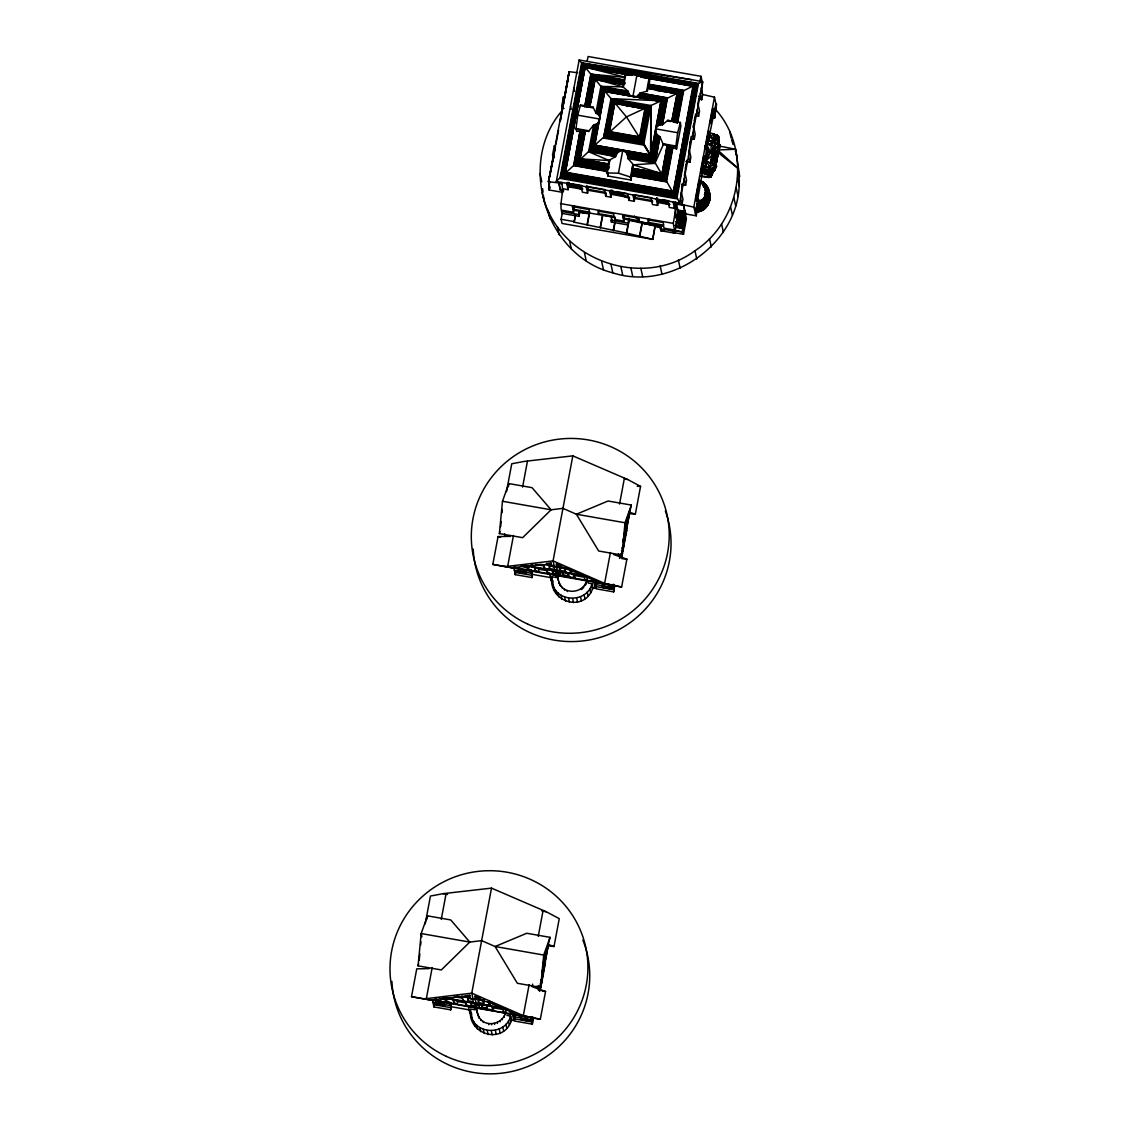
<?xml version="1.0" encoding="UTF-8"?>
<svg xmlns="http://www.w3.org/2000/svg" width="1130" height="1130" viewBox="0 0 1130 1130"><rect width="100%" height="100%" fill="white"/><g stroke="black" fill="none" stroke-linecap="round" stroke-linejoin="round"><path stroke-width="1.5" d="M561.751 111.121C516.791 163.13 545.974 256.072 612.841 272.853C675.613 293.405 750.306 234.503 737.876 168.271L717.663 149.979L718.92 149.739L719.754 144.527C715.714 144.174 708.129 135.727 715.897 136.518L714.739 142.366L713.652 141.999L713.892 133.947L710.53 133.043L709.103 140.614C710.134 141.321 721.858 142.945 717.479 145.346M700.162 182.523C706.942 185.56 704.329 193.371 706.504 198.781L705.897 201.719L707.013 202.341C707.069 194.883 709.089 184.317 699.272 181.266C713.454 183.131 711.886 206.705 697.832 208.414L698.411 206.79C704.357 205.222 707.973 199.84 709.075 194.078M609.197 164.387L580.382 159.33L594.408 146.024L604.748 91.036L610.991 98.635L651.078 105.5L643.86 143.863L650.117 155.29L650.866 155.135L651.078 105.5L661.078 100.81L650.795 155.361L661.347 173.526L662.152 173.342L632.405 168.455L661.347 173.526L632.814 164.655L630.469 177.128L631.119 180.08L607.926 176.012L607.276 173.06L609.621 160.587L579.747 158.864L609.282 164.133M708.538 140.374L715.205 142.352L715.248 136.264L713.892 133.947L707.987 138.114M706.702 144.103C712.38 141.857 721.392 155.177 719.754 144.527L718.864 144.64L718.073 140.275L718.595 136.334L713.892 133.947L714.132 141.999L713.411 138.722L709.908 136.236L714.739 142.366L714.753 136.278L713.666 135.911L714.782 137.351L713.652 141.999M669.2 203.584L669.567 204.558L669.2 203.584L657.688 201.564L657.886 202.51L669.567 204.558M710.643 176.012L713.948 169.952L711.038 176.986L712.55 168.907L708.496 174.966L705.007 166.364L705.572 170.955L704.386 173.639L703.806 170.517L705.007 166.364L714.824 169.994L716.533 166.11L710.798 162.805L706.363 161.604L710.389 167.932L708.99 175.122L700.911 172.862M603.491 138.058L643.846 145.134L650.47 155.163L651.078 105.5L644.877 108.89L614.706 103.141L609.112 132.422L594.733 145.177L604.748 91.036L660.951 101.446L677.209 93.324L671.898 121.277M718.977 146.886L718.92 149.739L719.754 144.527L717.988 144.245L718.864 144.64L718.143 135.77L719.386 148.411L717.988 148.51L718.821 148.92L715.686 165.771L716.533 166.11L714.089 170.983L712.536 171.223L714.824 169.994L715.53 164.74L712.79 168.61L704.414 166.054M706.504 200.872L708.609 199.276L708.439 188.442L703.821 182.552L699.357 180.588M718.172 141.674L718.793 144.372L718.595 136.334L718.115 144.513L718.864 144.64L718.002 141.829M709.612 192.792C710.911 201.536 706.956 211.155 696.998 211.946C707.14 210.943 713.595 198.753 708.27 189.925L707.804 191.027M708.002 189.826L709.414 194.289L708.383 195.801L708.143 202.651L706.193 205.928L702.479 209.078L703.072 209.954L697.846 211.635M709.358 195.349L710.276 198.018L708.143 201.776L705.586 204.897L702.027 205.787L702.634 209.968L708.143 202.651C713.284 198.965 702.987 180.136 705.756 185.701L705.614 186.86L705.756 185.701M542.231 192.481C555.226 258.601 641.077 290.693 694.964 250.761C740.927 221.155 752.552 151.378 716.039 109.949M712.55 168.907L709.824 175.517L710.106 172.452L712.55 168.907L710.516 175.899L708.99 175.122L709.725 172.283L708.185 173.865L706.589 173.526L708.821 167.593L714.315 164.104L712.79 168.61L714.824 169.994L713.002 171.026L711.038 176.986L710.276 175.433L713.991 170.206L711.194 175.842L710.276 175.433L711.745 174.514L713.129 169.811L710.276 175.433C713.666 178.893 701.772 176.944 700.657 176.082M564.082 99.299L563.517 96.7L561.822 105.641L563.079 105.867L563.517 96.7L564.802 96.954L560.226 121.235L569.167 71.67L577.727 72.744M706.843 158.85L710.855 152.253L711.18 145.318L706.872 144.343M565.268 172.184L673.127 191.139L672.195 191.125L662.067 173.554L667.194 145.473L676.573 148.991L680.882 126.122L680.373 122.464L667.872 120.274L662.42 124.766C654.849 123.509 653.211 134.371 659.906 136.645L663.31 144.569L655.344 162.353L659.906 136.645L655.132 162.056L628.054 157.296L626.119 152.352L621.613 150.248L617.305 152.889L615.61 156.576L608.886 160.46L606.542 172.932L607.276 173.06M631.119 180.08L632.489 168.201M656.855 197.764L657.053 200.363L669.2 204.544L668.904 203.216L656.756 199.021L656.926 198.117M627.955 158.581L655.231 163.37L633.549 164.782L627.955 158.581L628.054 157.296M714.739 142.366L715.248 136.264L716.505 134.88L718.313 143.835L717.465 135.332L718.214 139.287L716.9 139.032L715.205 142.352M718.595 143.524L718.256 147.635L719.386 148.411M713.228 147.875C714.005 151.703 707.338 176.958 712.055 155.29L711.321 163.356L713.694 164.118L716.18 160.757L718.765 148.651L715.629 165.517L716.533 166.11M715.897 136.518L716.505 134.88L716.9 139.032L717.465 135.332M506.946 1015.404L510.675 1016.054L511.579 1020.15C503.387 1045.702 466.69 1034.374 470.589 1009.019L474.911 1009.782L475.433 1007.014L479.219 1018.158L476.775 1011.407L476.592 1007.226L476.719 1009.302M631.317 75.202L585.086 67.094L565.424 172.254L556.327 181.478L679.582 203.103L702.676 81.671L701.264 93.31M587.543 579.874L588.25 583.122L591.993 583.772L592.897 587.883C584.704 613.42 547.994 602.092 551.892 576.738L556.228 577.501L556.737 574.732L558.319 580.156L557.81 575.989M551.892 576.738L553.093 586.23M667.901 201.055L669.313 207.454L674.497 208.358L675.429 201.649M558.036 577.02L558.135 575.975M701.038 200.335L702.239 202.962L701.01 203.711L701.038 200.335L699.809 201.084L702.027 205.208L701.843 206.931L705.897 201.719M421.886 936.869L421.165 933.549L469.783 942.081L441.336 969.935L418.072 965.867L421.165 933.549L427.479 915.851L450.743 919.933L469.783 942.081L481.634 940.64L495.081 946.516L543.714 955.048L545.437 962.873L541.538 983.623L540.239 983.397M419.159 960.486L419.852 953.777M420.628 945.146L420.953 941.869M502.483 501.268L551.101 509.8L522.639 537.668L499.375 533.586L502.483 501.268L508.783 483.569L532.046 487.652L551.101 509.8L562.952 508.373L576.399 514.235L625.017 522.766L626.755 530.591L621.839 556.666L620.554 556.44L620.766 557.486M500.618 526.806L501.169 521.495M501.946 512.879L502.257 509.588M540.62 987.366L543.714 955.048L550.028 937.349L526.764 933.267L495.081 946.516L517.356 983.284L540.62 987.366L541.214 985.346M621.924 555.084L625.017 522.766L631.331 505.082L608.067 501L576.399 514.235L598.66 551.002L621.924 555.084L622.517 553.079M622.898 551.115L625.653 530.224L631.331 505.082M544.519 962.082L545.479 952.336M545.211 960.768L546.03 952.505L546.426 954.313M625.413 534.462L626.303 524.927M626.627 521.679L626.952 518.43M626.529 528.501L627.334 520.224L627.743 522.032M674.497 208.358L674.878 204.587L673.099 201.973L674.497 208.358L675.641 202.595M715.686 165.771L717.38 154.457M680.062 219.997L680.147 214.686L680.062 219.997L676.927 219.446M702.549 168.045L703.806 170.517L705.572 170.955L705.798 174.062L707.168 173.512L709.329 167.579L710.389 167.932L708.185 173.865L706.292 174.232L708.821 167.593L709.908 167.946L708.185 173.865L706.589 173.526L709.908 167.946L707.677 173.879M607.926 176.012L608.237 173.144M609.338 163.116L609.621 160.587M632.405 168.455L632.814 164.655M697.832 208.414L702.027 205.208L703.27 200.293L706.504 198.781L703.679 198.202L699.47 201.903L699.964 203.739L701.462 204.389L706.504 198.781M706.688 141.01L710.177 144.894L714.852 141.984L712.663 154.626L705.233 161.491L711.787 163.342L717.818 147.79L715.629 165.517L716.18 160.757L714.923 146.476L711.18 145.318M427.112 918.916L427.479 915.851M508.429 486.649L508.783 483.569M550.028 937.349L545.267 957.548L541.581 983.397L540.536 988.948L539.236 988.708L539.617 990.53L540.055 988.242M717.282 154.372L717.084 157.423L717.494 153.977M679.582 203.103L677.054 197.369L698.481 83.436L702.436 81.6L579.182 59.989L556.327 181.478M634.128 96.742L629.777 95.316L628.026 91.191L622.757 86.756L625.074 74.453L636.981 74.707L649.722 78.775L647.405 91.078L640.173 93.055L667.477 97.844L662.42 124.766L665.711 98.988L640.173 93.055L636.628 96.516L662.18 101.008L657.434 126.193M713.637 152.734L714.923 146.476L711.321 163.356L710.233 163.003L711.787 163.342L713.637 152.734L713.44 147.832M709.612 196.295L707.832 195.674L707.507 197.058L709.033 198.357L709.004 200.349L708.227 200.165L709.612 196.295L709.033 192.044L706.561 186.86M599.536 120.387L597.276 123.679L593.631 125.02L588.546 131.461L575.905 129.23L577.769 115.189L580.467 104.935L593.123 107.152L595.877 113.099L598.9 115.119L599.974 118.057L599.832 119.06L577.769 115.189M676.573 148.991L675.938 146.053L663.437 143.849L663.31 144.569L675.797 146.759L677.661 132.719L680.373 122.464M565.565 170.644L566.073 172.509L573.588 165.587L580.071 131.278L585.001 130.967L579.69 159.641L573.87 164.274M676.249 223.203L680.952 224.037L682.238 212.313M675.556 226.961L681.828 228.062L682.901 217.963M681.828 228.062L683.127 216.353M683.961 220.152L682.661 231.862L674.836 230.492M682.661 231.862L684.272 221.565M608.915 168.836L575.636 163.003L580.071 131.278L576.681 131.476L576.032 128.523L588.688 130.741L588.546 131.461M718.807 148.991L716.943 158.115M715.982 160.644L716.702 161.986L718.821 148.92L718.101 148.779M712.493 152.253L713.157 147.705M707.832 195.674L708.75 197.383L708.227 200.165L708.383 195.801L709.414 194.289M710.05 167.565L710.798 162.805L711.787 163.342M715.629 165.517L716.674 158.949M716.702 161.986L718.821 148.92L717.084 157.423M701.843 206.931L702.027 205.787L700.275 208.683L696.786 210.929L702.733 208.923L703.213 204.982L701.603 205.137L703.213 204.982L701.843 206.931L704.668 203.089M580.382 210.364L578.941 216.353L562.076 213.401C558.672 203.146 564.633 192.651 561.525 182.396M562.924 188.781L568.122 189.699L569.026 184.317M580.99 185.814L582.388 192.199L587.572 193.103L588.25 189.077M629.354 197.51L611.189 194.318L611.74 191.394L610.934 197.199L605.736 196.295L606.189 193.597M652.702 201.606L634.537 198.414L635.088 195.49L634.283 201.295L629.099 200.391L629.551 197.708M651.035 198.103L652.448 204.488L657.632 205.392L658.31 201.366M660.88 225.605L660.697 230.704L674.949 233.204L673.311 223.373L676.701 203.202L675.401 202.976L674.765 205.476M712.055 155.29L710.798 162.805M549.872 181.549L548.643 188.074L549.943 188.3L548.474 181.662L569.167 71.67L564.802 96.954L567.811 80.936M563.079 105.867L569.167 71.67M662.42 124.766L667.166 98.056L640.173 93.055M580.071 131.278L574.195 164.048L606.965 169.797M708.383 201.013L707.874 199.459M713.694 164.118L715.657 153.242L717.211 156.208L718.256 154.217M708.369 175.334L709.795 172.989L707.663 175.348M544.095 966.743L548.022 945.867M551.285 168.766L555.254 147.677M540.634 985.205L541.214 982.125M621.952 552.923L623.506 545.719M555.861 144.471L558.559 130.176M562.556 192.34L549.067 189.981L549.674 186.704M560.226 176.831L581.639 62.969L579.182 59.989M563.785 190.73L560.325 190.123L558.983 182.834M624.791 77.108L585.086 67.094L564.915 173.017L673.607 192.086L677.054 197.369M562.359 193.343L563.206 188.865M411.504 996.688L431.844 1000.276L411.504 996.688L416.744 968.848L429.047 968.636M425.205 923.916L430.445 896.062L443.144 893.646L491.508 888.124L546.284 911.755L559.251 918.662L554.011 946.516L549.025 946.022M492.821 564.421L513.161 567.995L492.821 564.421L498.062 536.566L510.365 536.355M506.508 491.635L511.749 463.78L524.461 461.379L572.825 455.856L627.602 479.473L640.555 486.38L635.328 514.235L630.328 513.74M575.905 129.23L576.032 128.523M580.467 104.935L580.34 105.655L586.654 106.757M652.829 239.376L626.458 233.034L628.873 220.209L655.118 226L652.829 239.376L562.02 223.443L561.102 219.291L562.316 212.892M582.642 189.317L568.376 186.803L568.913 182.566L567.444 182.58L581.992 188.046L582.289 189.388L567.444 184.275L567.274 183.484L568.743 183.484M568.376 186.803L568.927 183.879M624.749 77.363L590.821 74.128L592.035 75.809L584.775 106.686L590.821 74.128L585.086 67.094M575.636 163.003L581.555 131.476M586.188 106.884L592.035 75.809L623.647 81.346M582.67 131.589L576.95 162L609.098 167.636M587.289 107.053L592.939 77.024L592.035 75.809M583.617 131.645L578.08 161.096L609.254 166.562M588.236 107.068L593.702 78.041L592.939 77.024L625.088 82.674M584.408 131.631L579.012 160.291L607.686 165.319M589.013 107.11L594.338 78.846L593.702 78.041L624.876 83.507M589.592 106.983L594.338 78.846L624.692 84.171M585.213 131.094L579.69 159.641L607.799 164.57M589.917 106.898L594.874 78.888L624.382 84.058M580.509 157.155L585.382 131.306M590.962 101.644L594.79 81.275M572.896 209.191L573.56 205.674L573.828 209.347L589.465 212.101L588.885 209.474L572.331 206.578L572.896 209.191L573.828 209.347M593.123 107.152L592.982 107.873L589.818 107.322M561.907 210.222L573.574 212.271L574.492 205.83M423.383 998.694L426.349 998.638L432.154 967.746M441.265 919.34L446.11 893.604M504.7 566.413L507.667 566.356L513.472 535.465M522.583 487.072L527.413 461.323M626.458 233.034L574.167 222.158L575.311 214.855M574.167 222.158L575.481 215.237M608.886 160.46L588.546 151.674L615.61 156.576L588.843 150.474L593.631 125.02M595.877 113.099L600.906 86.374L594.874 78.888L589.62 106.375L594.959 79.241L622.898 84.298M588.843 150.474L615.977 155.177L590.34 149.386L594.959 124.837M597.078 113.621L601.937 87.801L600.906 86.374L623.477 86.883L625.794 74.58L625.074 74.453M578.941 216.353L579.125 211.254M596.174 124.385L591.668 148.383L617.305 152.889M598.081 114.3L602.827 89.016L601.937 87.801L628.026 91.191L600.906 86.374M597.276 123.679L592.812 147.465L618.237 151.929M598.9 115.119L603.604 90.047L602.827 89.016L628.478 93.522M598.222 122.76L593.73 146.674L619.282 151.152M599.493 116.023L604.239 90.838L603.604 90.047L629.043 94.51M450.743 1009.853L450.814 1004.429L450.743 1009.853L433.92 1006.929L434.541 1003.61M436.138 997.776L435.643 1000.403L524.602 1016.506M532.046 577.571L532.131 572.147L532.046 577.571L515.238 574.647L515.859 571.328M587.628 189.275L605.793 192.467L606.005 193.414L587.84 190.221L588.151 186.464M587.148 224.432L589.563 211.607M587.275 225.025L589.394 213.796M661.078 100.81L610.991 98.635L611.839 99.793L605.059 135.784L642.871 142.408L650.47 155.163M514.277 570.269L531.1 573.221L530.591 570.904L513.769 567.966L514.743 571.709L526.015 573.334L526.467 570.904M609.833 130.261L614.706 103.141L644.792 108.508L623.209 104.949M532.414 563.884L531.933 566.511L526.524 565.565M598.49 213.683L597.911 211.056L613.548 213.796L614.113 216.423L598.49 213.683L599.126 210.265M449.782 1005.488L449.274 1003.186L432.465 1000.234L432.959 1002.55L449.782 1005.488L450.361 1002.367M531.1 573.221L531.679 570.099M457.678 1001.547L457.184 1004.189L453.667 1002.409L454.175 999.768L457.678 1001.547L465.73 1002.946M602.346 583.108L538.502 571.907L534.984 570.127L535.479 567.486L538.996 569.266L547.047 570.664M600.256 227.299L602.657 214.474M600.383 227.893L602.798 215.067M538.996 569.266L538.502 571.907L513.783 567.359M611.937 190.123L610.257 191.747L629.142 198.244M502.864 1007.96L462.975 1000.855L463.243 999.443L463.597 1001.053L445.22 997.847M571.695 570.763L571.201 573.39L570.848 571.78L570.579 573.192L544.293 568.574L544.561 567.175L544.914 568.771L584.168 575.678M606.542 172.932L618.449 173.187L622.785 150.163M632.885 96.46L636.981 74.707M628.732 218.316L628.238 225.011L611.372 222.045L611.556 216.946M611.372 222.045L611.895 219.305M506.424 1008.935L503.429 1009.57L493.782 1007.861L493.287 1010.517L492.892 1008.709L492.652 1009.98L466.196 1005.347L466.436 1004.062L466.845 1005.87M586.527 576.06L587.233 579.295L584.252 579.93L584.747 577.303L575.099 575.58L574.605 578.235L574.195 576.427L573.955 577.713L547.513 573.065L547.753 571.794M624.297 218.74L623.845 221.085L614.762 219.488L615.214 217.144M468.159 1000.813L467.538 997.974L472.665 998.878L473.286 1001.717L468.159 1000.813L468.809 997.366M549.477 568.531L548.855 565.692L553.968 566.596L554.604 569.435L549.477 568.531L550.126 565.085M613.35 230.167L614.861 222.158M613.491 230.76L614.988 222.751M491.508 888.124L471.761 993.157L473.075 999.16M572.825 455.856L553.064 560.89L554.392 566.879M471.38 1005.305L470.758 1002.465L475.885 1003.369L476.507 1006.209L471.38 1005.305L471.945 1002.324M557.825 573.927L552.697 573.023L553.262 570.043M555.861 569.478L555.805 572.274L561.031 573.192L561.102 570.396M649.722 78.775L648.987 78.648L646.685 90.951L647.405 91.078M623.167 218.005L622.602 215.392L638.846 218.231L639.411 220.859L623.167 218.005L623.619 215.661M630.469 177.128L631.19 177.255L633.549 164.782M557.697 569.478L557.443 570.89L556.384 566.073L568.051 568.122M623.788 218.118L624.226 215.774M484.304 1000.078L483.654 1003.539L478.527 1002.635L479.177 999.174M565.622 567.797L564.972 571.257L559.844 570.353L560.494 566.907M626.585 233.628L629 220.802M487.595 1005.064L487.03 1008.045L481.903 1007.155L482.468 1004.16M568.913 572.783L568.348 575.777L563.22 574.873L563.785 571.893M634.537 198.414L634.862 194.657M565.184 572.246L565.452 570.834L565.805 572.444M489.53 1004.062L489.883 1005.672L490.025 1001.434L489.262 1005.474L488.428 1001.646L491.818 1002.239M620.412 150.587L594.408 146.024L650.795 155.361L660.866 101.079M655.725 131.617L651.148 155.982L625.13 151.42M656.601 126.97L661.431 101.319L604.239 90.838L629.777 95.316M656.163 132.93L651.671 156.844L626.119 152.352M656.827 134.131L652.363 157.918L626.924 153.454M658.437 125.557L663.155 100.499L637.73 96.036M657.702 135.176L653.182 159.175L627.545 154.683M659.595 125.091L664.355 99.807L638.704 95.316M639.58 235.916L641.995 223.09L662.293 225.732M639.707 236.509L642.123 223.684M658.748 136.024L654.129 160.573L627.927 155.982M660.852 124.823L665.711 98.988L639.509 94.383M648.436 222.44L647.857 219.813L663.169 222.511L663.748 225.124L648.436 222.44L649.072 219.022M667.872 120.274L667.745 120.995L670.867 121.532M503.429 1009.57L502.935 1012.212L505.915 1011.562L505.209 1008.341M667.194 145.473L662.067 173.554L632.673 168.398M671.729 121.08L677.209 93.324L647.575 88.126L654.468 89.694M667.689 146.095L662.406 174.147L632.645 168.935M672.308 121.503L677.506 93.889L692.958 86.007L673.607 192.086L693.523 86.205L698.481 83.436L581.639 62.969L585.086 67.39L630.314 75.272M668.31 146.363L662.929 175.009L632.574 169.684M672.929 121.828L678.24 93.564L647.886 88.239M669.172 146.646L663.621 176.096L632.447 170.63M673.791 122.068L679.243 93.041L648.069 87.575L649.637 81.586L648.987 78.648M652.702 238.783L655.118 226L661.431 227.102M670.161 146.942L664.44 177.354L632.292 171.704M674.78 122.407L680.43 92.378L648.281 86.742M671.319 147.225L665.386 178.752L632.108 172.904M675.938 122.633L681.786 91.558L648.507 85.711M672.548 147.493L666.389 180.221L631.896 174.161M677.167 122.93L683.24 90.612L648.747 84.566M666.7 180.673L672.929 147.564M677.562 122.972L683.707 90.315L648.818 84.185M675.797 146.759L675.938 146.053M511.579 1020.15L513.839 1020.545L513.698 1014.797M592.897 587.883L595.157 588.278L595.016 582.515M533.572 1017.537L532.329 1024.161L514.814 1021.096L514.885 1015.672M614.889 585.255L613.647 591.894L596.132 588.815L596.202 583.405M640.738 77.108L693.523 86.205L673.268 191.479L565.311 172.537L585.086 67.39M532.654 984.174L532.173 986.73L545.55 991.448L540.324 1019.288L523.317 1015.644L529.123 984.767M538.233 936.36L543.064 910.611M613.491 554.449L626.868 559.166L621.627 587.021L604.621 583.377L610.44 552.485M619.537 504.079L624.382 478.343M675.175 209.827L675.782 206.635M676.701 203.202L675.232 213.146L676.701 219.785L678.381 210.844L684.992 211.324L683.523 204.685L679.243 203.923M681.856 187.072L682.492 183.696M685.402 168.215L686.009 164.952M689.823 144.711L690.472 141.292M693.142 127.054L693.749 123.806M694.371 120.543L694.978 117.294M676.333 218.076L677.845 210.067L676.376 203.428M680.754 194.982L682.817 184.049M684.385 175.673L686.927 160.079M688.721 152.649L691.136 136.504M693.354 128.001L695.6 114.031M697.69 104.935L698.623 100.005M674.949 233.204L678.381 210.844M679.653 213.401L679.172 215.971L678.862 214.545M680.189 212.85L680.02 218.401L676.771 217.822M678.791 212.737L696.306 215.816L693.792 207.157L681.969 204.502L682.944 199.374L681.503 192.877M681.644 184.43L685.585 185.306L686.546 180.193L685.119 173.695M685.981 161.406L689.907 162.296L690.882 157.169L689.441 150.671M691.616 138.679L694.244 139.273L695.204 134.159L693.778 127.648M695.953 115.656L698.58 116.249L699.541 111.136L698.114 104.624M699.075 99.03L701.702 99.624L702.662 94.51L701.236 87.999M680.02 218.401L681.065 212.906M676.037 221.579L680.91 222.426L681.715 213.471M680.882 221.325L681.362 218.768L681.673 220.195M680.91 222.426L682.831 212.2M531.072 1020.009L520.916 1018.229L521.255 1019.754L531.411 1021.548L531.594 1017.24M612.389 587.727L602.234 585.947L602.573 587.487L612.728 589.267L612.912 584.959M612.686 587.529L612.178 585.227L594.663 582.148L595.171 584.464L612.686 587.529L613.308 584.21M531.411 1021.548L532.188 1017.395M612.728 589.267L613.505 585.114M675.302 225.322L681.8 226.466L681.319 224.319L683.565 212.384M532.329 1024.161L532.753 1016.887M613.647 591.894L614.07 584.606M538.53 988.807L539.18 985.346M619.523 558.262L620.271 554.223M625.314 527.413L625.949 524.066M681.8 226.466L684.356 212.821M542.88 966.983L543.516 963.636M544.152 960.288L545.719 951.912M619.777 558.164L620.412 554.816M538.473 990.445L539.42 985.417M541.736 974.286L543.262 966.178M623.054 542.005L627.023 520.944M542.965 967.746L545.705 953.226M625.836 532.173L629.339 513.585M539.702 991.25L542.273 977.577M543.12 973.043L548.417 944.906M621.316 557.316L629.424 514.277M683.509 234.291L683.043 232.159L685.938 216.805L686.404 218.938L683.509 234.291L672.166 232.3M693.792 207.157L714.471 97.166L702.662 94.51M706.236 148.722L709.117 133.34L708.552 130.727L705.544 146.716L706.123 149.329L704.838 145.714M695.247 213.796L704.64 159.231L705.106 161.364L706.321 150.276L715.94 103.805L714.471 97.166M695.896 213.909L698.665 199.219L696.306 215.816M705.219 168.483L708.411 147.409L705.219 168.483L703.213 168.144M715.94 103.805L714.711 117.986L711.533 117.421M697.337 205.801L701.462 204.389L699.809 201.084L701.278 200.843L702.62 203.584L706.208 190.928L705.614 188.555L704.004 186.281L703.27 186.747L705.049 186.93L706.066 185.348L702.62 181.874L699.597 180.546L702.62 181.874L700.868 181.987M643.86 143.863L603.773 136.829L610.991 98.635M624.269 540.592L624.848 537.499M542.951 972.859L543.53 969.78M708.312 196.592L709.329 191.21L706.066 185.348L703.185 185.151L705.911 189.501L708.312 196.592L704.555 194.614L704.894 193.23L707.634 194.897L706.561 196.112L705.544 190.207L707.041 189.317L704.004 186.281L705.756 186.492M708.227 200.165L708.75 197.383L707.507 197.058L708.383 195.801L709.541 198.146L708.552 198.795L710.276 198.018L707.535 205.618M710.516 175.899L711.095 172.932L710.106 172.452M584.704 106.7L591.047 74.439L623.817 80.188M587.035 61.599L588.109 56.5L700.981 76.303L702.436 82.942M699.908 81.402L700.981 76.303M708.086 176.548L701.038 176.082M711.137 175.588L710.94 176.52L711.194 175.842M603.773 136.829L611.839 99.793L649.637 106.418L642.871 142.408L639.467 136.829L609.367 131.589M682.351 230.435L685.091 213.005L685.571 215.152L683.396 228.02M550.861 171.096L548.474 181.662L558.743 182.947M677.435 217.144L678.664 212.228L679.13 214.361L678.664 212.228M685.571 215.152L682.209 228.359L675.726 227.215M715.813 162.353L716.66 159.076L715.728 162.197M715.671 162.155L716.505 158.92M674.525 231.297L660.273 228.797L661.135 225.647M676.46 222.144L678.749 214.05M560.311 584.846L560.537 585.877L558.926 582.12C563.305 595.68 584.139 593.462 587.021 580.057M478.993 1017.127C485.321 1028.187 503.034 1024.218 505.703 1012.325M552.203 582.134C555.24 602.643 587.063 603.632 591.993 583.772M470.885 1014.415C473.922 1034.925 505.746 1035.899 510.675 1016.054M499.375 533.586L499.969 531.566M418.072 965.867L418.665 963.848M706.377 202.27L706.193 205.928L709.004 200.349L709.033 198.357L708.143 201.776L706.773 200.942L708.284 197.227M710.996 176.322L711.928 173.54M703.072 209.954L704.64 207.087M710.177 144.894L711.561 141.024M696.405 208.485L699.075 201.112M710.05 175.63L711.095 172.932M616.288 103.663L645.357 108.763L639.891 137.818L609.112 132.422L609.635 131.645M676.955 93.635L657.66 90.4M703.27 200.293L702.479 199.657L699.47 201.903L702.479 199.657L703.835 200.052L705.53 196.634L707.366 196.295L704.555 194.614L705.657 193.399L704.611 196.578L705.53 196.634L703.679 198.202M713.793 169.105L715.53 164.74M714.782 137.351L715.248 136.264L713.666 135.911M701.871 208.697L702.691 207.313L703.665 208.273L703.27 207.623M715.686 164.034L717.126 160.827M711.745 174.514L713.948 169.952M706.547 157.028L710.855 152.253L713.892 146.123L712.663 154.626L707.253 146.773M710.403 175.701L713.228 170.079M711.01 174.853L713.002 171.026M702.239 202.962L701.462 204.389L697.295 204.233M701.998 173.074L703.806 170.517L704.386 173.639M709.555 174.288L710.53 172.918M705.078 173.836L705.953 172.608L706.589 173.526M708.284 204.572L702.634 209.968M719.019 145.459L719.754 144.527M707.564 200.829L708.637 199.614M708.552 176.548L707.959 177.17L708.934 177.424L708.552 176.548L709.456 177.438M701.433 172.932L703.806 170.517L702.563 173.229L703.792 172.565M705.953 172.608L704.781 173.738L705.572 170.955L707.168 173.512M703.835 200.052L699.809 201.084M713.863 145.925L718.129 143.284L718.256 147.635L713.863 145.925L717.14 142.832M604.677 91.361L659.073 101.05M637.108 152.649L594.733 145.177L650.866 155.135M703.114 207.991L704.174 207.284L703.482 207.68M614.918 103.564L611.839 99.793M716.505 134.88L716.533 138.298L714.753 136.278M660.273 228.797L661.163 228.204L660.697 230.704L664.059 230.577M703.185 185.151L704.951 185.348L705.049 186.93L704.004 186.281M699.512 210.124L700.035 209.799M696.25 210.787L702.691 207.849L697.267 209.163M639.1 136.984L626.444 116.899L614.932 103.028M701.815 205.448L703.213 204.982M705.544 190.207L707.634 194.897L704.894 193.23L705.403 194.798M590.27 580.975L593.434 580.297M508.952 1013.257L513.712 1012.24M507.667 566.356L553.064 560.89L604.621 583.377M512.045 567.726L541.072 564.435L551.652 565.424L551.878 566.441L556.906 567.331L556.68 566.314L570.904 570.339L601.612 583.518M426.349 998.638L471.761 993.157L523.317 1015.644M430.742 999.994L459.755 996.716L470.334 997.705L470.56 998.722L475.589 999.598M697.267 204.036L699.964 203.739L700.275 201.804L701.01 203.711M714.358 166.816L715.135 166.746L714.089 170.983L713.991 170.206M702.309 208.259L703.919 208.118L702.818 204.389M704.979 194.883L706.9 194.756M703.665 208.273L702.041 208.372L703.538 207.51L703.369 205.985M585.001 130.967L588.688 130.741M717.663 149.979L735.588 149.273L739.712 176.577M678.989 213.104L686.009 213.005M637.193 486.296L640.555 486.38M621.881 558.672L626.868 559.166M542.231 991.109L545.55 991.448M695.953 208.16L700.275 208.683L699.046 207.143M438.087 1000.544L440.912 1000.912M444.358 1004.076L444.697 1005.615L437.635 1004.725L433.426 1003.991L433.087 1002.451L442.946 1003.906M702.309 207.327L703.919 208.118M581.639 62.969L691.405 79.679M616.57 103.847L619.89 104.398M590.821 74.128L623.887 79.82M624.664 478.965L627.602 479.473M535.662 564.449L543.784 565.862M600.51 583.235L607.841 584.507M621.627 587.021L517.06 568.644L514.503 566.568M541.877 910.992L546.284 911.755M454.345 996.731L462.467 998.143M442.889 997.917L479.473 1004.33L479.713 1005.474L474.487 1004.556L474.233 1003.412M475.363 998.581L489.587 1002.607L519.193 1015.517L526.524 1016.788M540.324 1019.288L435.756 1000.912L435.22 998.468M632.461 75.032L584.365 66.599L564.237 173.667L674.144 192.962L694.286 85.88L637.617 75.936M641.586 76.995L693.057 86.332M598.505 80.23L601.993 80.795M605.412 81.431L608.872 82.038M617.489 83.507L620.977 84.171M656.276 90.358L659.736 90.965M663.07 91.502L666.658 92.18M669.949 92.717L673.395 93.324M601.937 87.801L628.139 92.392M604.946 91.629L639.439 97.618M642.518 98.211L646.007 98.762M649.213 99.384L652.561 99.977M655.852 100.499L659.27 101.149M616.514 103.904L619.876 104.44M623.181 105.019L639.863 108M673.989 122.082L677.11 122.633M655.598 128.848L677.661 132.719M609.522 131.928L639.552 137.196L644.976 108.296L626.444 116.899L609.903 131.857M701.546 166.025L704.795 166.59M590.34 149.386L616.556 153.991M607.742 164.02L580.001 158.793M573.63 165.263L606.81 171.082M631.656 175.433L666.587 181.563M573.588 165.587L606.739 171.407M631.599 175.772L666.502 181.902M559.971 177.509L677.068 198.061M559.788 178.3L676.969 198.852M572.966 183.964L581.809 185.518M605.157 189.614L587.007 186.422L586.795 185.475M615.977 191.507L626.952 193.442M635.357 194.911L651.869 197.806M662.025 199.586L668.734 200.773M562.316 184.091L558.856 183.484L560.325 190.123M676.927 204.191L683.41 205.335L684.865 211.974M568.164 185.857L578.405 187.651M623.11 195.504L610.977 193.371L611.189 194.318M634.326 197.468L652.49 200.66M560.438 189.473L563.291 189.967M677.845 210.067L684.992 211.324M677.195 219.729L680.444 220.294M675.938 221.777L680.627 222.61L680.952 224.037M676.46 223.472L681.319 224.319M560.438 203.584L673.311 223.373M675.246 225.534L681.517 226.636M604.423 215.35L612.531 216.776M635.512 221.127L651.092 223.853M580.665 211.776L584.012 212.821L579.139 211.974M579.21 212.186L588.97 213.895L588.504 211.762M655.245 226.579L660.429 227.497M674.765 230.026L664.073 228.147L663.593 226.014L623.379 218.952L623.845 221.085M674.935 230.732L683.043 232.159M561.667 211.494L578.532 214.46M610.963 220.152L627.828 223.104M561.102 219.291L574.04 221.565M626.755 530.591L625.455 530.366L625.667 531.425M621.542 551.115L622.842 551.341M546.369 564.322L554.717 565.777M544.914 568.771L531.933 566.511L531.326 563.799M557.203 571.088L552.076 570.184L552.697 573.023M524.207 565.636L585.298 576.357M520.902 566.102L527.809 567.302M601.612 583.122L610.073 584.606M532.64 574.45L551.652 577.783M531.538 575.269L514.729 572.317L515.238 574.647M595.623 586.512L613.138 589.577M549.491 573.08L551.129 580.552L552.796 580.834M461.718 996.01L470.052 997.479M483.4 999.81L475.066 998.355L476.125 1003.158M457.057 996.137L462.142 997.027L462.975 1000.855M484.699 1004.909L481.281 1004.316L481.903 1007.155M479.473 1004.33L507.384 1009.231M439.584 998.369L444.768 999.273M432.465 999.64L435.276 1000.135M520.294 1015.404L530.45 1017.184M451.322 1006.731L470.334 1010.065M450.234 1007.55L433.411 1004.598L433.92 1006.929M514.305 1018.794L531.82 1021.859M468.498 1006.844L469.812 1012.833L471.478 1013.116L471.789 1018.511M640.498 153.256L650.668 155.05M558.051 571.088L560.777 572.048M490.378 1003.03L493.626 1003.61M468.992 1001.999L476.733 1003.369L477.1 1005.008M443.144 893.646L447.551 894.437M718.864 145.954L735.588 149.273M641.995 223.09L660.895 226.847M498.062 536.566L500.647 537.202M519.193 1015.517L520.294 1015.799M713.623 146.123L714.443 146.547M594.874 78.888L622.757 86.756M708.03 151.448L710.855 152.253M717.988 148.51L719.217 148.892M618.449 173.187L631.19 177.255M628.845 196.917L610.271 190.137M629.113 512.045L635.328 514.235M547.81 944.327L554.011 946.516M663.437 143.849L667.406 145.403M698.933 98.352L701.702 99.624L700.275 93.112M521.792 565.438L532.484 570.848M442.014 998.482L451.181 1003.129M526.043 565.593L529.151 567.161M443.186 997.084L447.833 999.443M707.041 189.317L705.092 188.385L702.563 184.232L704.951 185.348L700.459 182.58M712.281 116.277L714.711 117.986L716.59 103.918M717.451 152.098L737.876 168.271M702.21 200.307L702.931 200.914L702.479 199.657M701.278 200.843L702.62 203.584M708.75 197.383L709.541 198.146M634.439 216.127L639.411 220.859M551.129 580.552L552.683 582.148L551.779 578.052M469.812 1012.833L471.365 1014.429L470.461 1010.333M698.439 96.092L701.702 99.624M704.301 185.73L705.049 186.93M704.357 185.108L705.756 187.566M716.533 138.298L716.9 139.032M731.52 139.71L733.116 144.584M735.263 151.081L737.41 157.579M558.093 579.125L559.152 583.136M568.8 575.481L569.195 577.289M558.164 571.596L558.418 572.726M729.683 131.405L731.152 138.044M737.565 178.046L739.387 186.351M736.223 187.947L738.045 196.253M733.864 197.651L735.701 205.957M730.616 206.931L732.438 215.223M697.139 109.751L698.58 116.249M721.547 223.938L723.37 232.243M692.817 132.761L694.244 139.273M709.513 238.656L711.335 246.962M688.481 155.785L689.907 162.296M684.159 178.808L685.585 185.306M694.964 250.761L696.786 259.067M680.543 197.99L681.969 204.502M682.238 222.808L682.562 224.22M678.353 259.957L680.175 268.262M656.233 199.007L657.632 205.392M660.16 265.903L661.982 274.209M632.885 194.911L634.283 201.295M627.687 194.007L629.099 200.391M640.837 268.29L642.673 276.596M630.907 268.036L632.729 276.341M609.522 190.815L610.934 197.199M614.762 219.488L614.296 217.356L573.108 210.138L573.574 212.271M604.338 189.911L605.736 196.295M620.879 266.793L622.701 275.099M573.899 88.126L574.619 91.403M611.019 264.547L612.841 272.853M570.523 106.022L571.243 109.313M586.173 186.718L587.572 193.103M601.64 261.411L603.462 269.717M584.422 252.612L586.244 260.917M566.709 183.3L568.122 189.699M569.562 240.874L571.385 249.165M624.904 532.089L625.54 534.928M557.358 226.621L559.181 234.927M548.643 188.074L549.067 189.981M623.958 537.145L624.579 539.985M623.308 539.151L624.297 543.629M539.956 173.469L541.779 181.775M548.149 210.35L549.971 218.655M622.009 547.513L622.63 550.352M621.147 553.474L621.839 556.666M618.505 553.644L619.113 556.426M593.504 580.792L595.157 588.278M591.626 585.043L592.53 589.14M589.747 588.716L590.651 592.812M586.724 581.074L585.552 584.93L585.326 583.899M587.205 591.965L588.094 596.061M583.447 586.414L583.673 587.445L581.385 589.535L581.159 588.504M584.069 594.677L584.973 598.773M580.523 596.697L581.413 600.807M572.981 573.235L573.955 577.713M576.639 598.01L577.543 602.106M569.746 569.365L570.579 573.192M567.726 572.938L568.348 575.777M572.613 598.505L573.503 602.615M564.972 571.257L564.35 568.418L559.223 567.514L559.844 570.353M567.048 590.524L567.274 591.555M568.574 598.208L569.464 602.318M562.599 572.034L563.22 574.873M564.435 589.14L564.661 590.171M560.155 572.726L560.734 575.382M564.675 597.12L565.579 601.216M562.175 587.219L562.401 588.25M561.087 595.27L561.991 599.38M555.508 574.252L556.228 577.501M557.938 592.741L558.827 596.838M555.353 589.634L556.243 593.73M553.403 586.032L554.307 590.143M546.539 568.588L547.513 573.065M543.445 564.76L544.293 568.574M534.278 566.893L534.984 570.127M526.015 573.334L525.676 571.794L518.599 570.918L518.938 572.458M504.573 533.657L505.195 536.439M543.601 964.37L544.222 967.209M542.64 969.427L543.262 972.266M542.005 971.433L542.979 975.91M540.691 979.795L541.312 982.634M537.188 985.925L537.809 988.708M512.526 1014.571L513.839 1020.545M510.308 1017.311L511.212 1021.421M508.429 1020.997L509.333 1025.094M505.421 1013.342L505.647 1014.373M505.887 1024.246L506.791 1028.342M504.008 1016.181L504.234 1017.212M502.144 1018.695L502.37 1019.726M502.751 1026.944L503.655 1031.054M499.841 1020.785L500.067 1021.817M499.206 1028.978L500.11 1033.074M497.242 1022.367L497.468 1023.399M491.988 1007L492.652 1009.98M494.417 1023.399L494.643 1024.43M495.321 1030.278L496.225 1034.388M491.479 1023.808L491.705 1024.839M486.409 1005.206L487.03 1008.045M491.296 1030.786L492.2 1034.882M488.541 1023.625L488.767 1024.656M483.654 1003.539L483.033 1000.7L477.905 999.796L478.527 1002.635M487.256 1030.489L488.16 1034.6M483.132 1021.421L483.358 1022.452M478.838 1005.008L479.417 1007.663M483.358 1029.402L484.262 1033.498M480.857 1019.5L481.083 1020.531M476.775 1011.407L477.001 1012.438M477.623 1014.387L477.849 1015.418M479.77 1027.551L480.674 1031.648M476.62 1025.023L477.524 1029.119M474.035 1021.916L474.939 1026.012M472.086 1018.314L472.99 1022.41M465.546 1002.367L466.196 1005.347M452.961 999.174L453.667 1002.409M437.296 1003.2L437.635 1004.725M544.349 963.706L544.519 964.455M542.612 188.682L543.022 192.142M543.431 195.603L544.053 200.773M679.059 212.934L679.13 214.361M709.089 193.767L709.273 198.951M582.868 940.103A99.045 97.35 -12.4 0 1 511.339 1071.579A99.045 97.35 -12.4 0 1 391.912 981.405M665.372 510.972A99.045 97.35 -12.4 0 1 590.976 639.651A99.045 97.35 -12.4 0 1 473.216 549.124M715.191 137.14L715.092 138.665L717.451 137.069L715.191 137.14M543.812 960.09L543.177 966.644L543.812 960.09M625.116 527.823L624.495 534.377L625.116 527.823M695.911 197.891L696.377 201.126L699.625 183.823L699.046 181.196L695.911 197.891M554.251 145.94L552.57 154.881L553.135 157.494L554.449 157.692L552.57 154.881L553.827 155.107L548.474 181.662L555.536 146.18L554.251 145.94M582.077 63.577L560.861 176.379L676.588 196.677L697.803 83.874L582.077 63.577M582.967 64.777L562.161 175.39L675.655 195.292L696.461 84.694L582.967 64.777M583.744 65.808L563.305 174.472L674.836 194.035L695.275 85.371L583.744 65.808M582.459 188.47L582.289 189.388L582.459 188.47M612.728 101.008L606.386 134.781L641.925 141.01L648.281 107.251L612.728 101.008M613.505 102.039L607.53 133.863L641.106 139.753L647.08 107.929L613.505 102.039M614.127 102.83L608.449 133.058L640.413 138.665L646.106 108.438L614.127 102.83M703.863 155.615L700.967 171.04L701.546 173.653L704.442 158.242L703.863 155.615M712.762 108.296L710.346 121.15L710.925 123.777L713.341 110.924L712.762 108.296M626.769 521.848L626.331 524.08L627.334 519.263L626.769 521.848M545.451 954.13L545.013 956.361L546.016 951.545L545.451 954.13M551.115 563.008L546.298 563.602L551.384 564.237L551.115 563.008M469.798 995.29L464.981 995.869L470.066 996.519L469.798 995.29M563.701 108.452L562.401 108.254L561.822 105.641L563.701 108.452M530.86 1017.509L513.345 1014.429L513.853 1016.732L531.368 1019.811L530.86 1017.509M558.743 565.579L556.426 565.127L556.158 563.898L561.624 566.285L558.743 565.579M477.425 997.861L475.109 997.395L474.84 996.18L480.307 998.567L477.425 997.861M446.336 1056.366A99.045 97.35 -12.4 0 0 587.6 959.794A99.045 97.35 -12.4 0 0 432.903 888.237A99.045 97.35 -12.4 0 0 446.336 1056.366M527.654 624.085A99.045 97.35 -12.4 0 0 668.918 527.512A99.045 97.35 -12.4 0 0 514.221 455.955A99.045 97.35 -12.4 0 0 527.654 624.085"/></g></svg>
